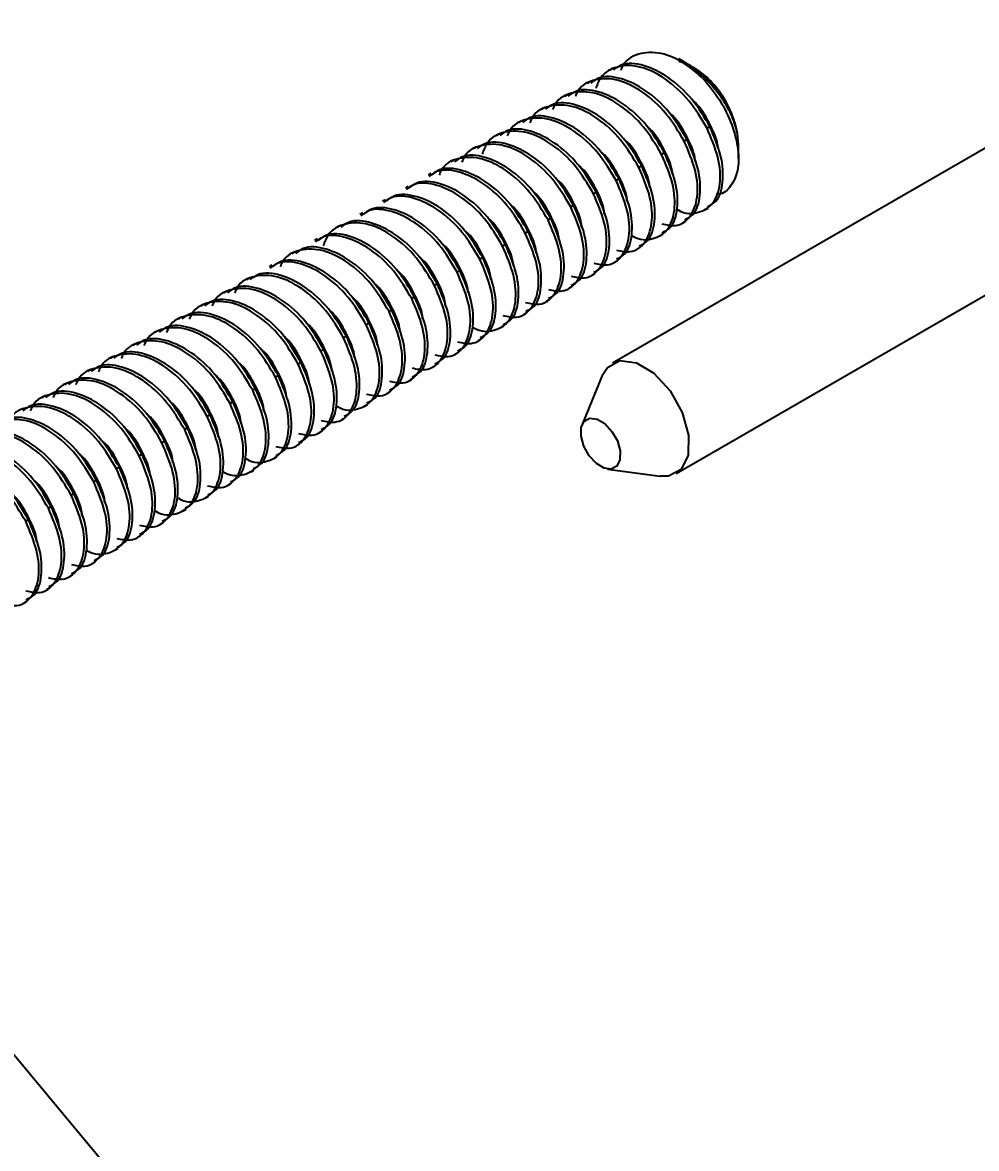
# Model space of a CAD drawing. Extents: x 0 to 10.8, y -12.5 to 0.
# Drawn here: x 4.036 to 4.964, y -8.081 to -6.985 of the extents above; entities that cross this region are included whole.
import ezdxf
from ezdxf import colors
from ezdxf.entities.mleader import LeaderData, LeaderLine
from ezdxf.math import Vec2, Vec3

# ---------------------------------------------------------------- set-up
doc = ezdxf.new("R2010")
doc.units = 0
doc.header["$LTSCALE"] = 0.5
doc.header["$MEASUREMENT"] = 0
doc.layers.add('FAB DWG', color=221, linetype='CONTINUOUS')
doc.layers.add('Hardware', color=242, linetype='CONTINUOUS')
doc.styles.get("Standard").update_dxf_attribs({"font": 'arial.ttf'})

msp = doc.modelspace()

# ---------------------------------------------------------------- linework, layer by layer
at = {"layer": 'Hardware', "linetype": 'Continuous', "lineweight": 25, "transparency": 16777216}
for p, q in [((4.6798, -7.0245), (4.6742, -7.023)), ((4.6778, -7.0222), (4.6744, -7.0203)), ((4.6098, -7.0298), (4.6071, -7.0314)), ((5.106, -7.0301), (4.6096, -7.3166)), ((4.6887, -7.0286), (4.6878, -7.028)), ((4.5877, -7.0426), (4.585, -7.0442)), ((4.5656, -7.0553), (4.5629, -7.0569)), ((4.5435, -7.0681), (4.5408, -7.0697)), ((4.5214, -7.0808), (4.5187, -7.0824)), ((4.7044, -7.0862), (4.7017, -7.0878)), ((4.4993, -7.0936), (4.4966, -7.0952)), ((4.6823, -7.099), (4.6796, -7.1006)), ((4.7324, -7.1041), (4.7314, -7.0929)), ((4.4773, -7.1063), (4.4745, -7.1079)), ((4.6603, -7.1117), (4.6575, -7.1133)), ((4.7324, -7.1173), (4.7324, -7.1041)), ((4.4552, -7.1191), (4.4524, -7.1207)), ((4.4331, -7.1319), (4.4303, -7.1334)), ((4.6382, -7.1245), (4.6354, -7.1261)), ((4.411, -7.1446), (4.4082, -7.1462)), ((4.6161, -7.1372), (4.6133, -7.1388)), ((4.6716, -7.424), (5.168, -7.1375)), ((4.594, -7.15), (4.5912, -7.1516)), ((4.3889, -7.1574), (4.3861, -7.159)), ((4.5719, -7.1628), (4.5691, -7.1644)), ((4.7001, -7.167), (4.7029, -7.1655)), ((4.3668, -7.1701), (4.364, -7.1717)), ((4.5498, -7.1755), (4.547, -7.1771)), ((4.678, -7.1798), (4.6808, -7.1782)), ((4.3447, -7.1829), (4.3419, -7.1845)), ((4.5277, -7.1883), (4.5249, -7.1899)), ((4.3226, -7.1956), (4.3198, -7.1972)), ((4.5056, -7.201), (4.5028, -7.2026)), ((4.6559, -7.1926), (4.6587, -7.191)), ((4.3005, -7.2084), (4.2977, -7.21)), ((4.6338, -7.2053), (4.6366, -7.2037)), ((4.2784, -7.2211), (4.2756, -7.2227)), ((4.4835, -7.2138), (4.4807, -7.2154)), ((4.6117, -7.2181), (4.6145, -7.2165)), ((4.2563, -7.2339), (4.2535, -7.2355)), ((4.4614, -7.2265), (4.4586, -7.2281)), ((4.5896, -7.2308), (4.5924, -7.2292)), ((4.4393, -7.2393), (4.4365, -7.2409)), ((4.5675, -7.2436), (4.5703, -7.242)), ((4.2342, -7.2467), (4.2314, -7.2483)), ((4.4172, -7.2521), (4.4144, -7.2537)), ((4.5454, -7.2563), (4.5482, -7.2547)), ((4.2121, -7.2594), (4.2093, -7.261)), ((4.3951, -7.2648), (4.3923, -7.2664)), ((4.19, -7.2722), (4.1872, -7.2738)), ((4.373, -7.2776), (4.3702, -7.2792)), ((4.5233, -7.2691), (4.5261, -7.2675)), ((4.1679, -7.2849), (4.1651, -7.2865)), ((4.5012, -7.2819), (4.504, -7.2803)), ((4.1458, -7.2977), (4.143, -7.2993)), ((4.3509, -7.2903), (4.3481, -7.2919)), ((4.4791, -7.2946), (4.4819, -7.293)), ((4.1237, -7.3104), (4.1209, -7.312)), ((4.3288, -7.3031), (4.326, -7.3047)), ((4.457, -7.3074), (4.4598, -7.3058)), ((4.3067, -7.3158), (4.3039, -7.3174)), ((4.4349, -7.3201), (4.4377, -7.3185)), ((4.1016, -7.3232), (4.0988, -7.3248)), ((4.2846, -7.3286), (4.2818, -7.3302)), ((4.4129, -7.3329), (4.4156, -7.3313)), ((4.5996, -7.3286), (4.5801, -7.3764)), ((4.0795, -7.336), (4.0767, -7.3375)), ((4.2625, -7.3414), (4.2597, -7.3429)), ((4.0574, -7.3487), (4.0546, -7.3503)), ((4.2404, -7.3541), (4.2376, -7.3557)), ((4.3908, -7.3456), (4.3935, -7.344)), ((4.3687, -7.3584), (4.3714, -7.3568)), ((4.2183, -7.3669), (4.2155, -7.3685)), ((4.3466, -7.3712), (4.3493, -7.3696)), ((4.1962, -7.3796), (4.1935, -7.3812)), ((4.3245, -7.3839), (4.3272, -7.3823)), ((4.1741, -7.3924), (4.1714, -7.394)), ((4.3024, -7.3967), (4.3051, -7.3951)), ((4.152, -7.4051), (4.1493, -7.4067)), ((4.2803, -7.4094), (4.283, -7.4078)), ((4.1299, -7.4179), (4.1272, -7.4195)), ((4.605, -7.4197), (4.6562, -7.4267)), ((4.1078, -7.4306), (4.1051, -7.4322)), ((4.2582, -7.4222), (4.2609, -7.4206)), ((4.2361, -7.4349), (4.2388, -7.4333)), ((4.0857, -7.4434), (4.083, -7.445)), ((4.214, -7.4477), (4.2167, -7.4461)), ((4.0636, -7.4562), (4.0609, -7.4578)), ((4.1919, -7.4604), (4.1946, -7.4589)), ((4.0415, -7.4689), (4.0388, -7.4705)), ((4.1698, -7.4732), (4.1725, -7.4716)), ((4.1477, -7.486), (4.1504, -7.4844)), ((4.1256, -7.4987), (4.1284, -7.4971)), ((4.1035, -7.5115), (4.1063, -7.5099)), ((4.0814, -7.5242), (4.0842, -7.5226)), ((4.0593, -7.537), (4.0621, -7.5354)), ((4.0372, -7.5497), (4.04, -7.5481))]:
    msp.add_line(p, q, dxfattribs=at)
at = {"layer": 'Hardware', "linetype": 'Continuous', "lineweight": 25, "transparency": 16777216, "flags": 128}
for points in [[(4.7119, -7.0497), (4.6948, -7.0325), (4.6887, -7.0286)], [(4.5996, -7.3286), (4.6047, -7.3206), (4.617, -7.314), (4.633, -7.3161), (4.6501, -7.3264), (4.6657, -7.3434), (4.6775, -7.3645), (4.6837, -7.3865), (4.6834, -7.406), (4.6765, -7.4201), (4.6641, -7.4266), (4.6562, -7.4267)], [(4.6092, -7.3829), (4.6145, -7.3922), (4.6172, -7.4019), (4.617, -7.4106), (4.614, -7.4168), (4.6085, -7.4197), (4.6015, -7.4188), (4.594, -7.4142), (4.587, -7.4067), (4.5818, -7.3974), (4.5791, -7.3877), (4.5793, -7.3791), (4.5823, -7.3729), (4.5877, -7.37), (4.5948, -7.3709), (4.6023, -7.3754), (4.6092, -7.3829)]]:
    msp.add_lwpolyline(points, dxfattribs=at)
at = {"layer": 'Hardware', "linetype": 'Continuous', "lineweight": 25, "transparency": 16777216}
for centre, radius, start, end in [((4.6234, -7.1062), 0.1, 42.0033, 59.3244), ((4.6325, -7.1114), 0.1006, 10.5882, 37.8392)]:
    msp.add_arc(centre, radius, start, end, dxfattribs=at)
for points, knots in [([(4.6977, -7.0393), (4.6929, -7.0351), (4.6807, -7.0243), (4.6592, -7.0139), (4.637, -7.0137), (4.6223, -7.0206), (4.6185, -7.0297), (4.6177, -7.0317)], [0, 0, 0, 0, 0.16022, 0.411249, 0.670367, 0.929485, 1, 1, 1, 1]), ([(4.7044, -7.0862), (4.699, -7.077), (4.6879, -7.0584), (4.6643, -7.0371), (4.6402, -7.0255), (4.6209, -7.0234), (4.613, -7.0294), (4.6106, -7.0312)], [0, 0, 0, 0, 0.223495, 0.452872, 0.673155, 0.900538, 1, 1, 1, 1]), ([(4.7314, -7.0929), (4.7299, -7.0875), (4.727, -7.0769), (4.7167, -7.0583), (4.7021, -7.0407), (4.688, -7.0278), (4.6795, -7.0237), (4.6775, -7.0227)], [0, 0, 0, 0, 0.213265, 0.426, 0.668379, 0.92368, 1, 1, 1, 1]), ([(4.6823, -7.099), (4.6769, -7.0898), (4.6658, -7.0712), (4.6422, -7.0499), (4.6181, -7.0383), (4.5988, -7.0362), (4.5909, -7.0421), (4.5885, -7.0439)], [0, 0, 0, 0, 0.223495, 0.452871, 0.673155, 0.900537, 1, 1, 1, 1]), ([(4.7017, -7.0878), (4.6962, -7.0786), (4.6851, -7.06), (4.6616, -7.0388), (4.6372, -7.0266), (4.6148, -7.0263), (4.599, -7.0345), (4.5948, -7.0455), (4.5934, -7.0492)], [0, 0, 0, 0, 0.179913, 0.364561, 0.54189, 0.724932, 0.907975, 1, 1, 1, 1]), ([(4.7119, -7.0497), (4.7074, -7.0443), (4.6997, -7.0354), (4.691, -7.0304), (4.6875, -7.0284)], [0, 0, 0, 0, 0.596898, 1, 1, 1, 1]), ([(4.6923, -7.0332), (4.6931, -7.0336), (4.7, -7.0367), (4.7063, -7.0436), (4.7119, -7.0497)], [0, 0, 0, 0, 0.113986, 1, 1, 1, 1]), ([(4.6796, -7.1006), (4.6741, -7.0914), (4.663, -7.0727), (4.6395, -7.0516), (4.615, -7.0394), (4.5928, -7.0392), (4.5781, -7.0461), (4.5744, -7.0551), (4.5736, -7.057)], [0, 0, 0, 0, 0.188232, 0.381419, 0.566947, 0.758453, 0.94996, 1, 1, 1, 1]), ([(4.6977, -7.0393), (4.7033, -7.0461), (4.7148, -7.0599), (4.7267, -7.0846), (4.7328, -7.1088), (4.7324, -7.1299), (4.7254, -7.1446), (4.718, -7.1519), (4.7128, -7.1519), (4.7127, -7.1519)], [0, 0, 0, 0, 0.1654669, 0.3370474, 0.5062527, 0.6709022, 0.8355712, 0.9983218, 1, 1, 1, 1]), ([(4.6575, -7.1133), (4.652, -7.1041), (4.6409, -7.0855), (4.6174, -7.0644), (4.5929, -7.0521), (4.5707, -7.052), (4.556, -7.0589), (4.5523, -7.0679), (4.5515, -7.0697)], [0, 0, 0, 0, 0.188232, 0.381419, 0.566947, 0.758453, 0.94996, 1, 1, 1, 1]), ([(4.6603, -7.1117), (4.6548, -7.1025), (4.6437, -7.0839), (4.6201, -7.0626), (4.596, -7.051), (4.5767, -7.049), (4.5688, -7.0549), (4.5664, -7.0567)], [0, 0, 0, 0, 0.223495, 0.452872, 0.673155, 0.900538, 1, 1, 1, 1]), ([(4.6354, -7.1261), (4.6299, -7.1169), (4.6188, -7.0982), (4.5953, -7.0771), (4.5708, -7.0649), (4.5486, -7.0647), (4.5339, -7.0716), (4.5302, -7.0806), (4.5294, -7.0825)], [0, 0, 0, 0, 0.188232, 0.381419, 0.566947, 0.758453, 0.94996, 1, 1, 1, 1]), ([(4.6382, -7.1245), (4.6327, -7.1153), (4.6216, -7.0967), (4.598, -7.0754), (4.5739, -7.0638), (4.5546, -7.0617), (4.5467, -7.0676), (4.5444, -7.0694)], [0, 0, 0, 0, 0.223495, 0.452872, 0.673155, 0.900538, 1, 1, 1, 1]), ([(4.7123, -7.1074), (4.7122, -7.1062), (4.7117, -7.0987), (4.7041, -7.0825), (4.695, -7.0669), (4.6882, -7.061), (4.6871, -7.0601)], [0, 0, 0, 0, 0.085019, 0.505219, 0.925416, 1, 1, 1, 1]), ([(4.6133, -7.1388), (4.6078, -7.1296), (4.5967, -7.111), (4.5732, -7.0899), (4.5487, -7.0776), (4.5265, -7.0775), (4.5118, -7.0844), (4.5081, -7.0934), (4.5073, -7.0953)], [0, 0, 0, 0, 0.188232, 0.381419, 0.566947, 0.758453, 0.94996, 1, 1, 1, 1]), ([(4.6161, -7.1372), (4.6106, -7.1281), (4.5995, -7.1094), (4.5759, -7.0881), (4.5518, -7.0765), (4.5325, -7.0745), (4.5246, -7.0804), (4.5223, -7.0822)], [0, 0, 0, 0, 0.223495, 0.452871, 0.673155, 0.900537, 1, 1, 1, 1]), ([(4.6902, -7.1202), (4.6901, -7.1189), (4.6896, -7.1114), (4.682, -7.0953), (4.6729, -7.0796), (4.6661, -7.0737), (4.665, -7.0728)], [0, 0, 0, 0, 0.0850186, 0.5052193, 0.9254167, 1, 1, 1, 1]), ([(4.5912, -7.1516), (4.5857, -7.1424), (4.5746, -7.1237), (4.5511, -7.1026), (4.5267, -7.0904), (4.5043, -7.0901), (4.4885, -7.0983), (4.4843, -7.1093), (4.4829, -7.113)], [0, 0, 0, 0, 0.179913, 0.364562, 0.54189, 0.724933, 0.907975, 1, 1, 1, 1]), ([(4.594, -7.15), (4.5885, -7.1408), (4.5774, -7.1222), (4.5538, -7.1009), (4.5297, -7.0893), (4.5104, -7.0872), (4.5025, -7.0931), (4.5002, -7.0949)], [0, 0, 0, 0, 0.223495, 0.452872, 0.673155, 0.900538, 1, 1, 1, 1]), ([(4.6681, -7.1329), (4.668, -7.1317), (4.6675, -7.1242), (4.6599, -7.108), (4.6508, -7.0924), (4.644, -7.0865), (4.643, -7.0856)], [0, 0, 0, 0, 0.085019, 0.505219, 0.925416, 1, 1, 1, 1]), ([(4.6724, -7.1667), (4.6728, -7.1669), (4.6803, -7.1717), (4.6939, -7.1709), (4.7085, -7.1625), (4.7156, -7.1429), (4.714, -7.1167), (4.7057, -7.0974), (4.7017, -7.0878)], [0, 0, 0, 0, 0.010571, 0.210034, 0.409497, 0.602734, 0.803946, 1, 1, 1, 1]), ([(4.7021, -7.1641), (4.705, -7.1627), (4.7129, -7.1588), (4.7181, -7.141), (4.7168, -7.1151), (4.7085, -7.0958), (4.7044, -7.0862)], [0, 0, 0, 0, 0.1596846, 0.4346705, 0.7210048, 1, 1, 1, 1]), ([(4.5719, -7.1628), (4.5664, -7.1536), (4.5553, -7.1349), (4.5317, -7.1137), (4.5076, -7.102), (4.4883, -7.1), (4.4805, -7.1059), (4.4781, -7.1077)], [0, 0, 0, 0, 0.223495, 0.452872, 0.673155, 0.900538, 1, 1, 1, 1]), ([(4.646, -7.1457), (4.6459, -7.1444), (4.6454, -7.1369), (4.6378, -7.1208), (4.6287, -7.1051), (4.6219, -7.0992), (4.6209, -7.0984)], [0, 0, 0, 0, 0.085019, 0.505219, 0.925416, 1, 1, 1, 1]), ([(4.6578, -7.1809), (4.6623, -7.1819), (4.6737, -7.1843), (4.6863, -7.1748), (4.6935, -7.1557), (4.6919, -7.1294), (4.6836, -7.1101), (4.6796, -7.1006)], [0, 0, 0, 0, 0.145788, 0.361473, 0.570426, 0.788001, 1, 1, 1, 1]), ([(4.68, -7.1769), (4.6829, -7.1754), (4.6908, -7.1716), (4.696, -7.1537), (4.6947, -7.1279), (4.6864, -7.1085), (4.6823, -7.099)], [0, 0, 0, 0, 0.1596843, 0.4346705, 0.7210048, 1, 1, 1, 1]), ([(4.5498, -7.1755), (4.5443, -7.1663), (4.5332, -7.1477), (4.5096, -7.1264), (4.4855, -7.1148), (4.4662, -7.1127), (4.4584, -7.1187), (4.456, -7.1205)], [0, 0, 0, 0, 0.223495, 0.452871, 0.673155, 0.900537, 1, 1, 1, 1]), ([(4.5691, -7.1644), (4.5636, -7.1552), (4.5525, -7.1365), (4.5291, -7.1154), (4.5045, -7.1031), (4.4823, -7.103), (4.4676, -7.1099), (4.4639, -7.1189), (4.4631, -7.1208)], [0, 0, 0, 0, 0.188232, 0.381419, 0.566947, 0.758453, 0.94996, 1, 1, 1, 1]), ([(4.6239, -7.1584), (4.6238, -7.1572), (4.6233, -7.1497), (4.6157, -7.1335), (4.6066, -7.1179), (4.5998, -7.112), (4.5988, -7.1111)], [0, 0, 0, 0, 0.0850186, 0.5052193, 0.9254167, 1, 1, 1, 1]), ([(4.6282, -7.1922), (4.6286, -7.1925), (4.6361, -7.1972), (4.6497, -7.1965), (4.6643, -7.188), (4.6714, -7.1684), (4.6698, -7.1422), (4.6616, -7.1229), (4.6575, -7.1133)], [0, 0, 0, 0, 0.010571, 0.210034, 0.409497, 0.602734, 0.803946, 1, 1, 1, 1]), ([(4.6579, -7.1896), (4.6608, -7.1882), (4.6687, -7.1843), (4.6739, -7.1665), (4.6726, -7.1407), (4.6643, -7.1213), (4.6603, -7.1117)], [0, 0, 0, 0, 0.159684, 0.43467, 0.721005, 1, 1, 1, 1]), ([(4.547, -7.1771), (4.5415, -7.1679), (4.5304, -7.1493), (4.507, -7.1281), (4.4825, -7.1159), (4.4602, -7.1158), (4.4455, -7.1226), (4.4418, -7.1317), (4.441, -7.1335)], [0, 0, 0, 0, 0.188232, 0.381419, 0.566947, 0.758453, 0.94996, 1, 1, 1, 1]), ([(4.6018, -7.1712), (4.6017, -7.1699), (4.6012, -7.1624), (4.5936, -7.1463), (4.5845, -7.1306), (4.5777, -7.1248), (4.5767, -7.1239)], [0, 0, 0, 0, 0.085019, 0.505219, 0.925416, 1, 1, 1, 1]), ([(4.5249, -7.1899), (4.5194, -7.1807), (4.5084, -7.162), (4.4848, -7.1408), (4.4607, -7.1292), (4.4413, -7.1271), (4.4335, -7.133), (4.4311, -7.1348)], [0, 0, 0, 0, 0.223495, 0.452872, 0.673155, 0.900538, 1, 1, 1, 1]), ([(4.5277, -7.1883), (4.5222, -7.1791), (4.5111, -7.1605), (4.4875, -7.1392), (4.4635, -7.1276), (4.4441, -7.1255), (4.4363, -7.1314), (4.4339, -7.1332)], [0, 0, 0, 0, 0.223495, 0.452872, 0.673155, 0.900538, 1, 1, 1, 1]), ([(4.6136, -7.2064), (4.6181, -7.2074), (4.6295, -7.2098), (4.6421, -7.2003), (4.6493, -7.1813), (4.6477, -7.1549), (4.6395, -7.1356), (4.6354, -7.1261)], [0, 0, 0, 0, 0.145788, 0.361473, 0.570426, 0.788001, 1, 1, 1, 1]), ([(4.6358, -7.2024), (4.6387, -7.201), (4.6466, -7.1971), (4.6518, -7.1793), (4.6505, -7.1534), (4.6422, -7.134), (4.6382, -7.1245)], [0, 0, 0, 0, 0.1596846, 0.4346705, 0.7210048, 1, 1, 1, 1]), ([(4.5028, -7.2026), (4.4973, -7.1934), (4.4863, -7.1748), (4.4627, -7.1535), (4.4386, -7.1419), (4.4193, -7.1398), (4.4114, -7.1458), (4.409, -7.1476)], [0, 0, 0, 0, 0.223495, 0.452872, 0.673155, 0.900538, 1, 1, 1, 1]), ([(4.5056, -7.201), (4.5001, -7.1918), (4.489, -7.1732), (4.4654, -7.1519), (4.4414, -7.1403), (4.422, -7.1382), (4.4142, -7.1442), (4.4118, -7.146)], [0, 0, 0, 0, 0.223495, 0.452872, 0.673155, 0.900538, 1, 1, 1, 1]), ([(4.5797, -7.184), (4.5796, -7.1827), (4.5791, -7.1752), (4.5715, -7.159), (4.5624, -7.1434), (4.5556, -7.1375), (4.5546, -7.1366)], [0, 0, 0, 0, 0.085019, 0.505219, 0.925416, 1, 1, 1, 1]), ([(4.5915, -7.2192), (4.596, -7.2202), (4.6074, -7.2226), (4.62, -7.2131), (4.6272, -7.194), (4.6256, -7.1677), (4.6174, -7.1484), (4.6133, -7.1388)], [0, 0, 0, 0, 0.145788, 0.361473, 0.570426, 0.788001, 1, 1, 1, 1]), ([(4.6137, -7.2151), (4.6166, -7.2137), (4.6245, -7.2099), (4.6297, -7.192), (4.6284, -7.1662), (4.6201, -7.1468), (4.6161, -7.1372)], [0, 0, 0, 0, 0.1596843, 0.4346705, 0.7210048, 1, 1, 1, 1]), ([(4.4807, -7.2154), (4.4752, -7.2062), (4.4642, -7.1876), (4.4406, -7.1663), (4.4165, -7.1547), (4.3972, -7.1526), (4.3893, -7.1585), (4.3869, -7.1603)], [0, 0, 0, 0, 0.223495, 0.452872, 0.673155, 0.900538, 1, 1, 1, 1]), ([(4.4835, -7.2138), (4.478, -7.2046), (4.4669, -7.186), (4.4433, -7.1647), (4.4193, -7.1531), (4.3999, -7.151), (4.3921, -7.1569), (4.3897, -7.1587)], [0, 0, 0, 0, 0.223495, 0.452871, 0.673155, 0.900537, 1, 1, 1, 1]), ([(4.5576, -7.1967), (4.5575, -7.1955), (4.557, -7.188), (4.5494, -7.1718), (4.5403, -7.1562), (4.5335, -7.1503), (4.5325, -7.1494)], [0, 0, 0, 0, 0.0850186, 0.5052193, 0.9254167, 1, 1, 1, 1]), ([(4.5694, -7.2319), (4.5739, -7.2329), (4.5853, -7.2353), (4.5979, -7.2258), (4.6051, -7.2068), (4.6035, -7.1804), (4.5953, -7.1611), (4.5912, -7.1516)], [0, 0, 0, 0, 0.145789, 0.361474, 0.570426, 0.788001, 1, 1, 1, 1]), ([(4.5916, -7.2279), (4.5945, -7.2265), (4.6024, -7.2226), (4.6077, -7.2048), (4.6063, -7.1789), (4.598, -7.1596), (4.594, -7.15)], [0, 0, 0, 0, 0.159684, 0.43467, 0.721005, 1, 1, 1, 1]), ([(4.4586, -7.2281), (4.4532, -7.2189), (4.4421, -7.2003), (4.4185, -7.179), (4.3944, -7.1674), (4.3751, -7.1654), (4.3672, -7.1713), (4.3648, -7.1731)], [0, 0, 0, 0, 0.223495, 0.452872, 0.673155, 0.900538, 1, 1, 1, 1]), ([(4.4614, -7.2265), (4.4559, -7.2174), (4.4448, -7.1987), (4.4212, -7.1774), (4.3972, -7.1658), (4.3778, -7.1638), (4.37, -7.1697), (4.3676, -7.1715)], [0, 0, 0, 0, 0.223495, 0.452872, 0.673155, 0.900538, 1, 1, 1, 1]), ([(4.5355, -7.2095), (4.5354, -7.2082), (4.5349, -7.2007), (4.5273, -7.1846), (4.5182, -7.1689), (4.5114, -7.163), (4.5104, -7.1621)], [0, 0, 0, 0, 0.085019, 0.505219, 0.925416, 1, 1, 1, 1]), ([(4.5473, -7.2447), (4.5518, -7.2457), (4.5632, -7.2481), (4.5758, -7.2386), (4.583, -7.2195), (4.5814, -7.1932), (4.5732, -7.1739), (4.5691, -7.1644)], [0, 0, 0, 0, 0.145788, 0.361473, 0.570426, 0.788001, 1, 1, 1, 1]), ([(4.5695, -7.2406), (4.5724, -7.2392), (4.5803, -7.2354), (4.5856, -7.2175), (4.5842, -7.1917), (4.5759, -7.1723), (4.5719, -7.1628)], [0, 0, 0, 0, 0.1596846, 0.4346705, 0.7210048, 1, 1, 1, 1]), ([(4.4393, -7.2393), (4.4338, -7.2301), (4.4227, -7.2115), (4.3991, -7.1902), (4.3751, -7.1786), (4.3557, -7.1765), (4.3479, -7.1824), (4.3455, -7.1842)], [0, 0, 0, 0, 0.223495, 0.452872, 0.673155, 0.900538, 1, 1, 1, 1]), ([(4.5134, -7.2222), (4.5133, -7.221), (4.5128, -7.2135), (4.5052, -7.1973), (4.4961, -7.1817), (4.4893, -7.1758), (4.4883, -7.1749)], [0, 0, 0, 0, 0.085019, 0.505219, 0.925416, 1, 1, 1, 1]), ([(4.5252, -7.2574), (4.5297, -7.2584), (4.5411, -7.2608), (4.5537, -7.2514), (4.5609, -7.2323), (4.5593, -7.2059), (4.5511, -7.1866), (4.547, -7.1771)], [0, 0, 0, 0, 0.145788, 0.361473, 0.570426, 0.788001, 1, 1, 1, 1]), ([(4.5474, -7.2534), (4.5503, -7.252), (4.5582, -7.2481), (4.5635, -7.2303), (4.5621, -7.2044), (4.5538, -7.1851), (4.5498, -7.1755)], [0, 0, 0, 0, 0.1596843, 0.4346705, 0.7210048, 1, 1, 1, 1]), ([(4.4172, -7.2521), (4.4117, -7.2429), (4.4006, -7.2242), (4.377, -7.203), (4.353, -7.1913), (4.3336, -7.1893), (4.3258, -7.1952), (4.3234, -7.197)], [0, 0, 0, 0, 0.223495, 0.452871, 0.673155, 0.900537, 1, 1, 1, 1]), ([(4.4365, -7.2409), (4.431, -7.2317), (4.42, -7.213), (4.3965, -7.1919), (4.372, -7.1797), (4.3496, -7.1794), (4.3339, -7.1876), (4.3296, -7.1986), (4.3282, -7.2023)], [0, 0, 0, 0, 0.179913, 0.364561, 0.54189, 0.724932, 0.907975, 1, 1, 1, 1]), ([(4.4913, -7.235), (4.4912, -7.2337), (4.4907, -7.2262), (4.4831, -7.2101), (4.474, -7.1944), (4.4672, -7.1885), (4.4662, -7.1877)], [0, 0, 0, 0, 0.0850186, 0.5052193, 0.9254167, 1, 1, 1, 1]), ([(4.5031, -7.2702), (4.5076, -7.2712), (4.519, -7.2736), (4.5316, -7.2641), (4.5388, -7.245), (4.5372, -7.2187), (4.529, -7.1994), (4.5249, -7.1899)], [0, 0, 0, 0, 0.145789, 0.361473, 0.570426, 0.788001, 1, 1, 1, 1]), ([(4.5253, -7.2661), (4.5282, -7.2647), (4.5361, -7.2609), (4.5414, -7.243), (4.54, -7.2172), (4.5317, -7.1978), (4.5277, -7.1883)], [0, 0, 0, 0, 0.159684, 0.43467, 0.721005, 1, 1, 1, 1]), ([(4.4144, -7.2537), (4.409, -7.2445), (4.3979, -7.2258), (4.3743, -7.2045), (4.3502, -7.1929), (4.3309, -7.1909), (4.323, -7.1968), (4.3206, -7.1986)], [0, 0, 0, 0, 0.223495, 0.452872, 0.673155, 0.900538, 1, 1, 1, 1]), ([(4.4692, -7.2477), (4.4691, -7.2465), (4.4686, -7.239), (4.461, -7.2228), (4.4519, -7.2072), (4.4451, -7.2013), (4.4441, -7.2004)], [0, 0, 0, 0, 0.085019, 0.505219, 0.925416, 1, 1, 1, 1]), ([(4.5032, -7.2789), (4.5061, -7.2775), (4.514, -7.2736), (4.5193, -7.2558), (4.5179, -7.2299), (4.5097, -7.2106), (4.5056, -7.201)], [0, 0, 0, 0, 0.1596846, 0.4346705, 0.7210048, 1, 1, 1, 1]), ([(4.3923, -7.2664), (4.3869, -7.2572), (4.3758, -7.2386), (4.3523, -7.2174), (4.3278, -7.2052), (4.3055, -7.2051), (4.2909, -7.2119), (4.2871, -7.221), (4.2863, -7.2228)], [0, 0, 0, 0, 0.1882323, 0.3814187, 0.566947, 0.7584535, 0.94996, 1, 1, 1, 1]), ([(4.3951, -7.2648), (4.3896, -7.2556), (4.3785, -7.237), (4.3549, -7.2157), (4.3309, -7.2041), (4.3115, -7.202), (4.3037, -7.2079), (4.3013, -7.2097)], [0, 0, 0, 0, 0.223495, 0.452872, 0.673155, 0.900538, 1, 1, 1, 1]), ([(4.4735, -7.2815), (4.4739, -7.2817), (4.4815, -7.2865), (4.495, -7.2857), (4.5096, -7.2773), (4.5167, -7.2577), (4.5151, -7.2315), (4.5069, -7.2122), (4.5028, -7.2026)], [0, 0, 0, 0, 0.010571, 0.210034, 0.409497, 0.602734, 0.803946, 1, 1, 1, 1]), ([(4.3702, -7.2792), (4.3648, -7.27), (4.3537, -7.2513), (4.3301, -7.2301), (4.306, -7.2184), (4.2867, -7.2164), (4.2788, -7.2223), (4.2764, -7.2241)], [0, 0, 0, 0, 0.223495, 0.452872, 0.673155, 0.900538, 1, 1, 1, 1]), ([(4.373, -7.2776), (4.3675, -7.2684), (4.3565, -7.2497), (4.3328, -7.2285), (4.3088, -7.2169), (4.2894, -7.2148), (4.2816, -7.2207), (4.2792, -7.2225)], [0, 0, 0, 0, 0.223495, 0.452872, 0.673155, 0.900538, 1, 1, 1, 1]), ([(4.4471, -7.2605), (4.447, -7.2592), (4.4465, -7.2517), (4.4389, -7.2356), (4.4298, -7.2199), (4.423, -7.2141), (4.422, -7.2132)], [0, 0, 0, 0, 0.085019, 0.505219, 0.925416, 1, 1, 1, 1]), ([(4.4589, -7.2957), (4.4635, -7.2967), (4.4748, -7.2991), (4.4875, -7.2896), (4.4946, -7.2705), (4.493, -7.2442), (4.4848, -7.2249), (4.4807, -7.2154)], [0, 0, 0, 0, 0.145788, 0.361473, 0.570426, 0.788001, 1, 1, 1, 1]), ([(4.4811, -7.2917), (4.484, -7.2902), (4.4919, -7.2864), (4.4972, -7.2686), (4.4958, -7.2427), (4.4876, -7.2233), (4.4835, -7.2138)], [0, 0, 0, 0, 0.1596843, 0.4346705, 0.7210048, 1, 1, 1, 1]), ([(4.3481, -7.2919), (4.3427, -7.2827), (4.3316, -7.2641), (4.3081, -7.243), (4.2836, -7.2307), (4.2613, -7.2306), (4.2467, -7.2374), (4.2429, -7.2465), (4.2422, -7.2483)], [0, 0, 0, 0, 0.188232, 0.381419, 0.566947, 0.758453, 0.94996, 1, 1, 1, 1]), ([(4.3509, -7.2903), (4.3454, -7.2811), (4.3344, -7.2625), (4.3108, -7.2412), (4.2867, -7.2296), (4.2673, -7.2275), (4.2595, -7.2335), (4.2571, -7.2353)], [0, 0, 0, 0, 0.223495, 0.452871, 0.673155, 0.900537, 1, 1, 1, 1]), ([(4.425, -7.2733), (4.4249, -7.272), (4.4244, -7.2645), (4.4168, -7.2483), (4.4078, -7.2327), (4.4009, -7.2268), (4.3999, -7.2259)], [0, 0, 0, 0, 0.0850186, 0.5052193, 0.9254167, 1, 1, 1, 1]), ([(4.4368, -7.3085), (4.4414, -7.3095), (4.4527, -7.3119), (4.4654, -7.3024), (4.4725, -7.2833), (4.4709, -7.257), (4.4627, -7.2377), (4.4586, -7.2281)], [0, 0, 0, 0, 0.145789, 0.361473, 0.570426, 0.788001, 1, 1, 1, 1]), ([(4.459, -7.3044), (4.4619, -7.303), (4.4698, -7.2992), (4.4751, -7.2813), (4.4737, -7.2555), (4.4655, -7.2361), (4.4614, -7.2265)], [0, 0, 0, 0, 0.159684, 0.43467, 0.721005, 1, 1, 1, 1]), ([(4.326, -7.3047), (4.3206, -7.2955), (4.3095, -7.2768), (4.286, -7.2557), (4.2615, -7.2435), (4.2392, -7.2433), (4.2246, -7.2502), (4.2208, -7.2592), (4.2201, -7.2611)], [0, 0, 0, 0, 0.1882323, 0.3814187, 0.566947, 0.7584535, 0.94996, 1, 1, 1, 1]), ([(4.3288, -7.3031), (4.3233, -7.2939), (4.3123, -7.2753), (4.2887, -7.254), (4.2646, -7.2424), (4.2452, -7.2403), (4.2374, -7.2462), (4.235, -7.248)], [0, 0, 0, 0, 0.223495, 0.452872, 0.673155, 0.900538, 1, 1, 1, 1]), ([(4.4029, -7.286), (4.4029, -7.2847), (4.4023, -7.2772), (4.3948, -7.2611), (4.3857, -7.2454), (4.3788, -7.2396), (4.3778, -7.2387)], [0, 0, 0, 0, 0.085019, 0.505219, 0.925416, 1, 1, 1, 1]), ([(4.4147, -7.3212), (4.4193, -7.3222), (4.4306, -7.3246), (4.4433, -7.3151), (4.4504, -7.2961), (4.4488, -7.2697), (4.4406, -7.2504), (4.4365, -7.2409)], [0, 0, 0, 0, 0.145788, 0.361473, 0.570426, 0.788001, 1, 1, 1, 1]), ([(4.4369, -7.3172), (4.4398, -7.3158), (4.4477, -7.3119), (4.453, -7.2941), (4.4516, -7.2682), (4.4434, -7.2489), (4.4393, -7.2393)], [0, 0, 0, 0, 0.1596846, 0.4346705, 0.7210048, 1, 1, 1, 1]), ([(4.3067, -7.3158), (4.3012, -7.3066), (4.2902, -7.288), (4.2666, -7.2667), (4.2425, -7.2551), (4.2231, -7.2531), (4.2153, -7.259), (4.2129, -7.2608)], [0, 0, 0, 0, 0.223495, 0.452872, 0.673155, 0.900538, 1, 1, 1, 1]), ([(4.3808, -7.2988), (4.3808, -7.2975), (4.3802, -7.29), (4.3727, -7.2738), (4.3636, -7.2582), (4.3567, -7.2523), (4.3557, -7.2514)], [0, 0, 0, 0, 0.085019, 0.505219, 0.925416, 1, 1, 1, 1]), ([(4.3926, -7.334), (4.3972, -7.335), (4.4085, -7.3374), (4.4212, -7.3279), (4.4283, -7.3088), (4.4267, -7.2825), (4.4185, -7.2632), (4.4144, -7.2537)], [0, 0, 0, 0, 0.145788, 0.361473, 0.570426, 0.788001, 1, 1, 1, 1]), ([(4.4148, -7.3299), (4.4177, -7.3285), (4.4256, -7.3247), (4.4309, -7.3068), (4.4295, -7.281), (4.4213, -7.2616), (4.4172, -7.2521)], [0, 0, 0, 0, 0.1596843, 0.4346705, 0.7210048, 1, 1, 1, 1]), ([(4.2846, -7.3286), (4.2791, -7.3194), (4.2681, -7.3008), (4.2445, -7.2795), (4.2204, -7.2679), (4.201, -7.2658), (4.1932, -7.2717), (4.1908, -7.2735)], [0, 0, 0, 0, 0.223495, 0.452871, 0.673155, 0.900537, 1, 1, 1, 1]), ([(4.3039, -7.3174), (4.2985, -7.3082), (4.2874, -7.2896), (4.2639, -7.2685), (4.2394, -7.2562), (4.2171, -7.2561), (4.2025, -7.263), (4.1987, -7.272), (4.198, -7.2738)], [0, 0, 0, 0, 0.188232, 0.381419, 0.566947, 0.758453, 0.94996, 1, 1, 1, 1]), ([(4.3587, -7.3115), (4.3587, -7.3103), (4.3581, -7.3028), (4.3506, -7.2866), (4.3415, -7.271), (4.3346, -7.2651), (4.3336, -7.2642)], [0, 0, 0, 0, 0.0850186, 0.5052193, 0.9254167, 1, 1, 1, 1]), ([(4.3705, -7.3467), (4.3751, -7.3477), (4.3864, -7.3501), (4.3991, -7.3407), (4.4062, -7.3216), (4.4046, -7.2952), (4.3964, -7.2759), (4.3923, -7.2664)], [0, 0, 0, 0, 0.145789, 0.361473, 0.570426, 0.788001, 1, 1, 1, 1]), ([(4.3927, -7.3427), (4.3956, -7.3413), (4.4035, -7.3374), (4.4088, -7.3196), (4.4074, -7.2937), (4.3992, -7.2744), (4.3951, -7.2648)], [0, 0, 0, 0, 0.159684, 0.43467, 0.721005, 1, 1, 1, 1]), ([(4.2818, -7.3302), (4.2764, -7.321), (4.2653, -7.3023), (4.2418, -7.2812), (4.2173, -7.269), (4.1951, -7.2688), (4.1804, -7.2757), (4.1766, -7.2847), (4.1759, -7.2866)], [0, 0, 0, 0, 0.188232, 0.381419, 0.566947, 0.758453, 0.94996, 1, 1, 1, 1]), ([(4.3366, -7.3243), (4.3366, -7.323), (4.336, -7.3155), (4.3285, -7.2994), (4.3194, -7.2837), (4.3125, -7.2778), (4.3115, -7.277)], [0, 0, 0, 0, 0.085019, 0.505219, 0.925416, 1, 1, 1, 1]), ([(4.3706, -7.3554), (4.3735, -7.354), (4.3814, -7.3502), (4.3867, -7.3323), (4.3853, -7.3065), (4.3771, -7.2871), (4.373, -7.2776)], [0, 0, 0, 0, 0.1596846, 0.4346705, 0.7210048, 1, 1, 1, 1]), ([(4.2597, -7.3429), (4.2543, -7.3337), (4.2432, -7.3151), (4.2197, -7.294), (4.1952, -7.2817), (4.173, -7.2816), (4.1583, -7.2885), (4.1545, -7.2975), (4.1538, -7.2994)], [0, 0, 0, 0, 0.188232, 0.381419, 0.566947, 0.758453, 0.94996, 1, 1, 1, 1]), ([(4.2625, -7.3414), (4.257, -7.3322), (4.246, -7.3135), (4.2224, -7.2922), (4.1983, -7.2806), (4.1789, -7.2786), (4.1711, -7.2845), (4.1687, -7.2863)], [0, 0, 0, 0, 0.223495, 0.452872, 0.673155, 0.900538, 1, 1, 1, 1]), ([(4.3409, -7.358), (4.3413, -7.3583), (4.3489, -7.3631), (4.3624, -7.3623), (4.3771, -7.3539), (4.3841, -7.3342), (4.3825, -7.308), (4.3743, -7.2887), (4.3702, -7.2792)], [0, 0, 0, 0, 0.010571, 0.210034, 0.409497, 0.602734, 0.803946, 1, 1, 1, 1]), ([(4.2376, -7.3557), (4.2322, -7.3465), (4.2211, -7.3278), (4.1976, -7.3067), (4.1731, -7.2945), (4.1509, -7.2944), (4.1362, -7.3012), (4.1324, -7.3102), (4.1317, -7.3121)], [0, 0, 0, 0, 0.188232, 0.381419, 0.566947, 0.758453, 0.94996, 1, 1, 1, 1]), ([(4.2404, -7.3541), (4.2349, -7.3449), (4.2239, -7.3263), (4.2003, -7.305), (4.1762, -7.2934), (4.1568, -7.2913), (4.149, -7.2972), (4.1466, -7.299)], [0, 0, 0, 0, 0.223495, 0.452872, 0.673155, 0.900538, 1, 1, 1, 1]), ([(4.3146, -7.337), (4.3145, -7.3358), (4.314, -7.3283), (4.3064, -7.3121), (4.2973, -7.2965), (4.2904, -7.2906), (4.2894, -7.2897)], [0, 0, 0, 0, 0.085019, 0.505219, 0.925416, 1, 1, 1, 1]), ([(4.3263, -7.3723), (4.3309, -7.3732), (4.3422, -7.3757), (4.3549, -7.3662), (4.362, -7.3471), (4.3604, -7.3207), (4.3522, -7.3014), (4.3481, -7.2919)], [0, 0, 0, 0, 0.145788, 0.361473, 0.570426, 0.788001, 1, 1, 1, 1]), ([(4.3485, -7.3682), (4.3514, -7.3668), (4.3593, -7.3629), (4.3646, -7.3451), (4.3632, -7.3192), (4.355, -7.2999), (4.3509, -7.2903)], [0, 0, 0, 0, 0.159684, 0.434671, 0.721005, 1, 1, 1, 1]), ([(4.2155, -7.3685), (4.2101, -7.3593), (4.199, -7.3406), (4.1755, -7.3195), (4.151, -7.3072), (4.1288, -7.3071), (4.1141, -7.314), (4.1103, -7.323), (4.1096, -7.3249)], [0, 0, 0, 0, 0.188232, 0.381419, 0.566947, 0.758453, 0.94996, 1, 1, 1, 1]), ([(4.2183, -7.3669), (4.2128, -7.3577), (4.2018, -7.339), (4.1782, -7.3178), (4.1541, -7.3061), (4.1348, -7.3041), (4.1269, -7.31), (4.1245, -7.3118)], [0, 0, 0, 0, 0.223495, 0.452871, 0.673155, 0.900537, 1, 1, 1, 1]), ([(4.2925, -7.3498), (4.2924, -7.3485), (4.2919, -7.341), (4.2843, -7.3249), (4.2752, -7.3092), (4.2683, -7.3033), (4.2673, -7.3025)], [0, 0, 0, 0, 0.0850186, 0.5052193, 0.9254167, 1, 1, 1, 1]), ([(4.3042, -7.385), (4.3088, -7.386), (4.3201, -7.3884), (4.3328, -7.3789), (4.3399, -7.3598), (4.3383, -7.3335), (4.3301, -7.3142), (4.326, -7.3047)], [0, 0, 0, 0, 0.145789, 0.361473, 0.570426, 0.788001, 1, 1, 1, 1]), ([(4.3264, -7.381), (4.3293, -7.3795), (4.3372, -7.3757), (4.3425, -7.3579), (4.3411, -7.332), (4.3329, -7.3126), (4.3288, -7.3031)], [0, 0, 0, 0, 0.1596846, 0.4346705, 0.7210048, 1, 1, 1, 1]), ([(4.1935, -7.3812), (4.188, -7.372), (4.1769, -7.3534), (4.1534, -7.3322), (4.1289, -7.32), (4.1067, -7.3199), (4.092, -7.3267), (4.0882, -7.3358), (4.0875, -7.3376)], [0, 0, 0, 0, 0.188232, 0.381419, 0.566947, 0.758453, 0.94996, 1, 1, 1, 1]), ([(4.1962, -7.3796), (4.1907, -7.3704), (4.1797, -7.3518), (4.1561, -7.3305), (4.132, -7.3189), (4.1127, -7.3168), (4.1048, -7.3228), (4.1024, -7.3246)], [0, 0, 0, 0, 0.223495, 0.452872, 0.673155, 0.900538, 1, 1, 1, 1]), ([(4.2704, -7.3625), (4.2703, -7.3613), (4.2698, -7.3538), (4.2622, -7.3376), (4.2531, -7.322), (4.2462, -7.3161), (4.2452, -7.3152)], [0, 0, 0, 0, 0.085019, 0.505219, 0.925416, 1, 1, 1, 1]), ([(4.2821, -7.3978), (4.2867, -7.3987), (4.298, -7.4012), (4.3107, -7.3917), (4.3178, -7.3726), (4.3162, -7.3463), (4.308, -7.327), (4.3039, -7.3174)], [0, 0, 0, 0, 0.145788, 0.361473, 0.570426, 0.788001, 1, 1, 1, 1]), ([(4.3043, -7.3937), (4.3072, -7.3923), (4.3151, -7.3885), (4.3204, -7.3706), (4.319, -7.3448), (4.3108, -7.3254), (4.3067, -7.3158)], [0, 0, 0, 0, 0.1596846, 0.4346705, 0.7210048, 1, 1, 1, 1]), ([(4.1741, -7.3924), (4.1687, -7.3832), (4.1576, -7.3646), (4.134, -7.3433), (4.1099, -7.3317), (4.0906, -7.3296), (4.0827, -7.3355), (4.0803, -7.3373)], [0, 0, 0, 0, 0.223495, 0.452872, 0.673155, 0.900538, 1, 1, 1, 1]), ([(4.2483, -7.3753), (4.2482, -7.374), (4.2477, -7.3665), (4.2401, -7.3504), (4.231, -7.3347), (4.2241, -7.3289), (4.2231, -7.328)], [0, 0, 0, 0, 0.085019, 0.505219, 0.925416, 1, 1, 1, 1]), ([(4.2525, -7.4091), (4.2529, -7.4093), (4.2605, -7.4141), (4.274, -7.4133), (4.2887, -7.4049), (4.2957, -7.3852), (4.2941, -7.359), (4.2859, -7.3397), (4.2818, -7.3302)], [0, 0, 0, 0, 0.010571, 0.210034, 0.409497, 0.602734, 0.803946, 1, 1, 1, 1]), ([(4.2822, -7.4065), (4.2851, -7.4051), (4.293, -7.4012), (4.2983, -7.3834), (4.2969, -7.3575), (4.2887, -7.3381), (4.2846, -7.3286)], [0, 0, 0, 0, 0.159684, 0.434671, 0.721005, 1, 1, 1, 1]), ([(4.152, -7.4051), (4.1466, -7.3959), (4.1355, -7.3773), (4.1119, -7.356), (4.0878, -7.3444), (4.0685, -7.3423), (4.0606, -7.3483), (4.0582, -7.3501)], [0, 0, 0, 0, 0.223495, 0.452871, 0.673155, 0.900537, 1, 1, 1, 1]), ([(4.1714, -7.394), (4.1659, -7.3848), (4.1548, -7.3661), (4.1313, -7.345), (4.1068, -7.3328), (4.0846, -7.3326), (4.0699, -7.3395), (4.0662, -7.3485), (4.0654, -7.3504)], [0, 0, 0, 0, 0.188232, 0.381419, 0.566947, 0.758453, 0.94996, 1, 1, 1, 1]), ([(4.2262, -7.3881), (4.2261, -7.3868), (4.2256, -7.3793), (4.218, -7.3631), (4.2089, -7.3475), (4.202, -7.3416), (4.201, -7.3407)], [0, 0, 0, 0, 0.085019, 0.505219, 0.925416, 1, 1, 1, 1]), ([(4.2305, -7.4218), (4.2308, -7.4221), (4.2384, -7.4268), (4.2519, -7.4261), (4.2666, -7.4176), (4.2736, -7.398), (4.272, -7.3718), (4.2638, -7.3525), (4.2597, -7.3429)], [0, 0, 0, 0, 0.010571, 0.210034, 0.409497, 0.602734, 0.803946, 1, 1, 1, 1]), ([(4.2601, -7.4192), (4.263, -7.4178), (4.2709, -7.414), (4.2762, -7.3961), (4.2748, -7.3703), (4.2666, -7.3509), (4.2625, -7.3414)], [0, 0, 0, 0, 0.1596846, 0.4346705, 0.7210048, 1, 1, 1, 1]), ([(4.1493, -7.4067), (4.1438, -7.3975), (4.1327, -7.3789), (4.1092, -7.3578), (4.0847, -7.3455), (4.0625, -7.3454), (4.0478, -7.3523), (4.0441, -7.3613), (4.0433, -7.3631)], [0, 0, 0, 0, 0.188232, 0.381419, 0.566947, 0.758453, 0.94996, 1, 1, 1, 1]), ([(4.2041, -7.4008), (4.204, -7.3996), (4.2035, -7.3921), (4.1959, -7.3759), (4.1868, -7.3603), (4.1799, -7.3544), (4.1789, -7.3535)], [0, 0, 0, 0, 0.085019, 0.505219, 0.925416, 1, 1, 1, 1]), ([(4.238, -7.432), (4.2409, -7.4306), (4.2488, -7.4267), (4.2541, -7.4089), (4.2527, -7.383), (4.2445, -7.3637), (4.2404, -7.3541)], [0, 0, 0, 0, 0.1596846, 0.4346705, 0.7210048, 1, 1, 1, 1]), ([(4.1272, -7.4195), (4.1217, -7.4103), (4.1106, -7.3916), (4.0871, -7.3705), (4.0626, -7.3583), (4.0404, -7.3581), (4.0257, -7.365), (4.022, -7.374), (4.0212, -7.3759)], [0, 0, 0, 0, 0.188232, 0.381419, 0.566947, 0.758453, 0.94996, 1, 1, 1, 1]), ([(4.1299, -7.4179), (4.1245, -7.4087), (4.1134, -7.3901), (4.0898, -7.3688), (4.0657, -7.3572), (4.0464, -7.3551), (4.0385, -7.361), (4.0361, -7.3628)], [0, 0, 0, 0, 0.223495, 0.452872, 0.673155, 0.900538, 1, 1, 1, 1]), ([(4.2158, -7.436), (4.2204, -7.437), (4.2317, -7.4394), (4.2444, -7.4299), (4.2515, -7.4109), (4.2499, -7.3845), (4.2417, -7.3652), (4.2376, -7.3557)], [0, 0, 0, 0, 0.145788, 0.361473, 0.570426, 0.788001, 1, 1, 1, 1]), ([(4.1051, -7.4322), (4.0996, -7.423), (4.0885, -7.4044), (4.065, -7.3833), (4.0405, -7.371), (4.0183, -7.3709), (4.0036, -7.3778), (3.9999, -7.3868), (3.9991, -7.3887)], [0, 0, 0, 0, 0.188232, 0.381419, 0.566947, 0.758453, 0.94996, 1, 1, 1, 1]), ([(4.1078, -7.4306), (4.1024, -7.4215), (4.0913, -7.4028), (4.0677, -7.3815), (4.0436, -7.3699), (4.0243, -7.3679), (4.0164, -7.3738), (4.014, -7.3756)], [0, 0, 0, 0, 0.223495, 0.452872, 0.673155, 0.900538, 1, 1, 1, 1]), ([(4.182, -7.4136), (4.1819, -7.4123), (4.1814, -7.4048), (4.1738, -7.3887), (4.1647, -7.373), (4.1578, -7.3671), (4.1568, -7.3662)], [0, 0, 0, 0, 0.085019, 0.505219, 0.925416, 1, 1, 1, 1]), ([(4.1863, -7.4473), (4.1866, -7.4476), (4.1942, -7.4524), (4.2077, -7.4516), (4.2224, -7.4432), (4.2294, -7.4235), (4.2278, -7.3973), (4.2196, -7.378), (4.2155, -7.3685)], [0, 0, 0, 0, 0.010571, 0.210034, 0.409497, 0.602734, 0.803946, 1, 1, 1, 1]), ([(4.2159, -7.4447), (4.2188, -7.4433), (4.2267, -7.4395), (4.232, -7.4216), (4.2307, -7.3958), (4.2224, -7.3764), (4.2183, -7.3669)], [0, 0, 0, 0, 0.159684, 0.434671, 0.721005, 1, 1, 1, 1]), ([(4.083, -7.445), (4.0775, -7.4358), (4.0664, -7.4171), (4.0429, -7.396), (4.0184, -7.3838), (3.9962, -7.3836), (3.9815, -7.3905), (3.9778, -7.3995), (3.977, -7.4014)], [0, 0, 0, 0, 0.188232, 0.381419, 0.566947, 0.758453, 0.94996, 1, 1, 1, 1]), ([(4.0857, -7.4434), (4.0803, -7.4342), (4.0692, -7.4156), (4.0456, -7.3943), (4.0215, -7.3827), (4.0022, -7.3806), (3.9943, -7.3865), (3.9919, -7.3883)], [0, 0, 0, 0, 0.223495, 0.452871, 0.673155, 0.900537, 1, 1, 1, 1]), ([(4.1599, -7.4263), (4.1598, -7.4251), (4.1593, -7.4176), (4.1517, -7.4014), (4.1426, -7.3858), (4.1357, -7.3799), (4.1347, -7.379)], [0, 0, 0, 0, 0.085019, 0.505219, 0.925416, 1, 1, 1, 1]), ([(4.1642, -7.4601), (4.1645, -7.4603), (4.1721, -7.4651), (4.1856, -7.4643), (4.2003, -7.4559), (4.2073, -7.4363), (4.2057, -7.4101), (4.1975, -7.3907), (4.1935, -7.3812)], [0, 0, 0, 0, 0.010571, 0.210034, 0.409497, 0.602734, 0.803946, 1, 1, 1, 1]), ([(4.1938, -7.4575), (4.1967, -7.4561), (4.2046, -7.4522), (4.2099, -7.4344), (4.2086, -7.4085), (4.2003, -7.3892), (4.1962, -7.3796)], [0, 0, 0, 0, 0.1596846, 0.4346705, 0.7210048, 1, 1, 1, 1]), ([(4.0609, -7.4578), (4.0554, -7.4485), (4.0443, -7.4299), (4.0208, -7.4088), (3.9963, -7.3965), (3.9741, -7.3964), (3.9594, -7.4033), (3.9557, -7.4123), (3.9549, -7.4142)], [0, 0, 0, 0, 0.188232, 0.381419, 0.566947, 0.758453, 0.94996, 1, 1, 1, 1]), ([(4.0636, -7.4562), (4.0582, -7.447), (4.0471, -7.4283), (4.0235, -7.4071), (3.9994, -7.3954), (3.9801, -7.3934), (3.9722, -7.3993), (3.9698, -7.4011)], [0, 0, 0, 0, 0.223495, 0.452872, 0.673155, 0.900538, 1, 1, 1, 1]), ([(4.1378, -7.4391), (4.1377, -7.4378), (4.1372, -7.4303), (4.1296, -7.4142), (4.1205, -7.3985), (4.1137, -7.3926), (4.1126, -7.3918)], [0, 0, 0, 0, 0.085019, 0.505219, 0.925416, 1, 1, 1, 1]), ([(4.1495, -7.4743), (4.1541, -7.4753), (4.1654, -7.4777), (4.1781, -7.4682), (4.1853, -7.4491), (4.1836, -7.4228), (4.1754, -7.4035), (4.1714, -7.394)], [0, 0, 0, 0, 0.145788, 0.361473, 0.570426, 0.788001, 1, 1, 1, 1]), ([(4.1717, -7.4702), (4.1746, -7.4688), (4.1825, -7.465), (4.1878, -7.4471), (4.1865, -7.4213), (4.1782, -7.4019), (4.1741, -7.3924)], [0, 0, 0, 0, 0.1596846, 0.4346705, 0.7210048, 1, 1, 1, 1]), ([(4.0388, -7.4705), (4.0333, -7.4613), (4.0222, -7.4427), (3.9987, -7.4215), (3.9742, -7.4093), (3.952, -7.4092), (3.9373, -7.416), (3.9336, -7.4251), (3.9328, -7.4269)], [0, 0, 0, 0, 0.188232, 0.381419, 0.566947, 0.758453, 0.94996, 1, 1, 1, 1]), ([(4.0415, -7.4689), (4.0361, -7.4597), (4.025, -7.4411), (4.0014, -7.4198), (3.9773, -7.4082), (3.958, -7.4061), (3.9501, -7.412), (3.9477, -7.4138)], [0, 0, 0, 0, 0.223495, 0.452872, 0.673155, 0.900538, 1, 1, 1, 1]), ([(4.1157, -7.4518), (4.1156, -7.4506), (4.1151, -7.4431), (4.1075, -7.4269), (4.0984, -7.4113), (4.0916, -7.4054), (4.0905, -7.4045)], [0, 0, 0, 0, 0.085019, 0.505219, 0.925416, 1, 1, 1, 1]), ([(4.1274, -7.4871), (4.132, -7.488), (4.1433, -7.4905), (4.156, -7.481), (4.1632, -7.4619), (4.1615, -7.4355), (4.1533, -7.4163), (4.1493, -7.4067)], [0, 0, 0, 0, 0.145788, 0.361473, 0.570426, 0.788001, 1, 1, 1, 1]), ([(4.1496, -7.483), (4.1525, -7.4816), (4.1604, -7.4777), (4.1657, -7.4599), (4.1644, -7.434), (4.1561, -7.4147), (4.152, -7.4051)], [0, 0, 0, 0, 0.159684, 0.434671, 0.721005, 1, 1, 1, 1]), ([(4.0936, -7.4646), (4.0935, -7.4633), (4.093, -7.4558), (4.0854, -7.4397), (4.0763, -7.424), (4.0695, -7.4182), (4.0684, -7.4173)], [0, 0, 0, 0, 0.085019, 0.505219, 0.925416, 1, 1, 1, 1]), ([(4.0979, -7.4984), (4.0982, -7.4986), (4.1058, -7.5034), (4.1193, -7.5026), (4.134, -7.4942), (4.141, -7.4745), (4.1395, -7.4483), (4.1312, -7.429), (4.1272, -7.4195)], [0, 0, 0, 0, 0.010571, 0.210034, 0.409497, 0.602734, 0.803946, 1, 1, 1, 1]), ([(4.1275, -7.4958), (4.1304, -7.4943), (4.1383, -7.4905), (4.1436, -7.4727), (4.1423, -7.4468), (4.134, -7.4274), (4.1299, -7.4179)], [0, 0, 0, 0, 0.1596846, 0.4346705, 0.7210048, 1, 1, 1, 1]), ([(4.0715, -7.4774), (4.0714, -7.4761), (4.0709, -7.4686), (4.0633, -7.4524), (4.0542, -7.4368), (4.0474, -7.4309), (4.0463, -7.43)], [0, 0, 0, 0, 0.085019, 0.505219, 0.925416, 1, 1, 1, 1]), ([(4.1054, -7.5085), (4.1083, -7.5071), (4.1162, -7.5033), (4.1215, -7.4854), (4.1202, -7.4596), (4.1119, -7.4402), (4.1078, -7.4306)], [0, 0, 0, 0, 0.1596846, 0.4346705, 0.7210048, 1, 1, 1, 1]), ([(4.0832, -7.5126), (4.0878, -7.5136), (4.0991, -7.516), (4.1118, -7.5065), (4.119, -7.4874), (4.1174, -7.4611), (4.1091, -7.4418), (4.1051, -7.4322)], [0, 0, 0, 0, 0.145788, 0.361473, 0.570426, 0.788001, 1, 1, 1, 1]), ([(4.0494, -7.4901), (4.0493, -7.4888), (4.0488, -7.4813), (4.0412, -7.4652), (4.0321, -7.4496), (4.0253, -7.4437), (4.0242, -7.4428)], [0, 0, 0, 0, 0.085019, 0.505219, 0.925416, 1, 1, 1, 1]), ([(4.0611, -7.5253), (4.0657, -7.5263), (4.077, -7.5287), (4.0897, -7.5192), (4.0969, -7.5002), (4.0953, -7.4738), (4.087, -7.4545), (4.083, -7.445)], [0, 0, 0, 0, 0.145788, 0.361473, 0.570426, 0.788001, 1, 1, 1, 1]), ([(4.0833, -7.5213), (4.0862, -7.5199), (4.0941, -7.516), (4.0994, -7.4982), (4.0981, -7.4723), (4.0898, -7.453), (4.0857, -7.4434)], [0, 0, 0, 0, 0.159684, 0.434671, 0.721005, 1, 1, 1, 1]), ([(4.039, -7.5381), (4.0436, -7.5391), (4.0549, -7.5415), (4.0676, -7.532), (4.0748, -7.5129), (4.0732, -7.4866), (4.0649, -7.4673), (4.0609, -7.4578)], [0, 0, 0, 0, 0.145789, 0.361473, 0.570426, 0.788001, 1, 1, 1, 1]), ([(4.0612, -7.534), (4.0641, -7.5326), (4.072, -7.5288), (4.0773, -7.5109), (4.076, -7.4851), (4.0677, -7.4657), (4.0636, -7.4562)], [0, 0, 0, 0, 0.1596846, 0.4346705, 0.7210048, 1, 1, 1, 1]), ([(4.0169, -7.5508), (4.0215, -7.5518), (4.0329, -7.5542), (4.0455, -7.5448), (4.0527, -7.5257), (4.0511, -7.4993), (4.0428, -7.48), (4.0388, -7.4705)], [0, 0, 0, 0, 0.145788, 0.361473, 0.570426, 0.788001, 1, 1, 1, 1]), ([(4.0392, -7.5468), (4.0421, -7.5454), (4.0499, -7.5415), (4.0552, -7.5237), (4.0539, -7.4978), (4.0456, -7.4785), (4.0415, -7.4689)], [0, 0, 0, 0, 0.1596846, 0.4346705, 0.7210048, 1, 1, 1, 1])]:
    msp.add_open_spline(points, degree=3, knots=knots, dxfattribs=at)

# ---------------------------------------------------------------- leaders
at = {"layer": 'FAB DWG', "transparency": 16777216}
ml = msp.add_multileader_mtext('Standard', dxfattribs=at)
ml.set_content('PN00014 (X4)', color=256)
ml.set_leader_properties()
ml.build(insert=Vec2(0, 0))
ml.multileader.update_dxf_attribs({"dogleg_length": 0.36, "arrow_head_size": 0.35})
ctx = ml.context
ctx.base_point, ctx.char_height, ctx.arrow_head_size, ctx.landing_gap_size, ctx.plane_origin = Vec3(1.1266, -7.1166), 0.188, 0.35, 0.09, Vec3(8.5938, 4.4084)
ctx.text_align_type = 2
notes = []
notes.append((ctx, [(0, (1, 1, 0), (3.3011, -7.1166), (-1, 0), 0.36, [(0, [(4.7975, -8.916)], 0, [])])]))
ctx.mtext.insert, ctx.mtext.alignment, ctx.mtext.flow_direction = Vec3(2.8511, -6.995), 3, 5
for ctx, leaders in notes:
    for number, flags, end, landing, length, lines in leaders:
        leader = LeaderData()
        leader.index, (leader.has_last_leader_line, leader.has_dogleg_vector, leader.attachment_direction) = number, flags
        leader.last_leader_point, leader.dogleg_vector, leader.dogleg_length = Vec3(end), Vec3(landing), length
        for number, points, colour, breaks in lines:
            line = LeaderLine()
            line.index, line.vertices, line.color, line.breaks = number, Vec3.list(points), colors.encode_raw_color(colour), breaks
            leader.lines.append(line)
        ctx.leaders.append(leader)

doc.saveas('drawing.dxf')
